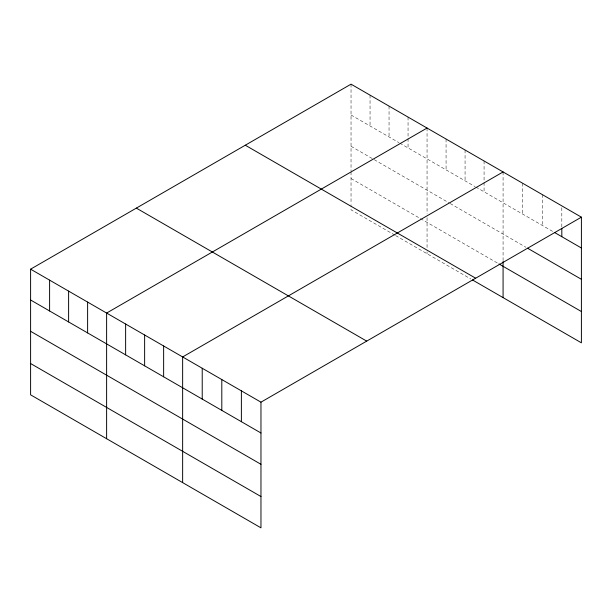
<?xml version="1.0" encoding="UTF-8"?>
<svg xmlns="http://www.w3.org/2000/svg" width="612" height="612" viewBox="0 0 612 612"><rect width="100%" height="100%" fill="white"/><g stroke="black" fill="none" stroke-linecap="round" stroke-linejoin="round"><path stroke-width="0.46" stroke-dasharray="3.06 2.29" d="M351.036 84.165L351.036 170.947M351.036 114.995L398.963 142.665M399.789 143.147L474.981 186.553M475.807 187.035L553.661 231.979M351.036 146.291L373.351 159.174M374.177 159.648L449.369 203.062M450.195 203.536L525.922 247.263M351.036 178.536L419.618 218.132M420.444 218.606L498.122 263.451M394.832 235.115L351.036 209.832L351.036 205.227M395.658 235.589L470.85 279.003M561.816 207.728L561.816 227.35M542.24 194.555L542.24 225.384M522.656 183.248L522.656 214.078M503.079 171.949L503.079 260.628M484.069 160.971L484.069 181.527M484.069 182.46L484.069 191.801M465.066 150.001L465.066 180.831M446.064 139.031L446.064 169.861M427.054 128.053L427.054 213.894M427.054 217.681L427.054 248.197M427.054 251.876L427.054 253.72M408.051 117.083L408.051 137.639M408.051 138.572L408.051 147.913M389.048 106.113L389.048 136.943M370.046 95.143L370.046 125.973M351.036 171.895L351.036 204.309"/><path stroke-width="0.92" d="M581.4 217.168L260.964 402.168L260.964 527.835L30.6 394.832L30.6 269.173L351.036 84.165L581.4 217.168L581.4 342.827L472.502 279.959M427.054 128.053L106.618 313.061L106.618 438.72M503.079 171.949L182.636 356.949L182.636 482.616M554.48 232.453L581.4 247.998M527.552 248.204L581.4 279.294M498.948 263.933L581.4 311.531M245.29 145.22L475.654 278.215M136.346 208.118L366.71 341.121M30.6 269.173L260.964 402.168M30.6 300.002L260.964 432.998M30.6 331.299L260.964 464.294M30.6 363.536L260.964 496.539M561.816 228.284L561.816 236.691M503.079 261.576L503.079 297.608M241.38 390.861L241.38 421.691M221.804 379.562L221.804 410.392M202.22 368.256L202.22 399.085M163.633 345.979L163.633 376.808M144.631 335.001L144.631 365.831M125.628 324.031L125.628 354.861M87.615 302.091L87.615 332.92M68.613 291.113L68.613 321.943M49.603 280.143L49.603 310.973"/></g></svg>
